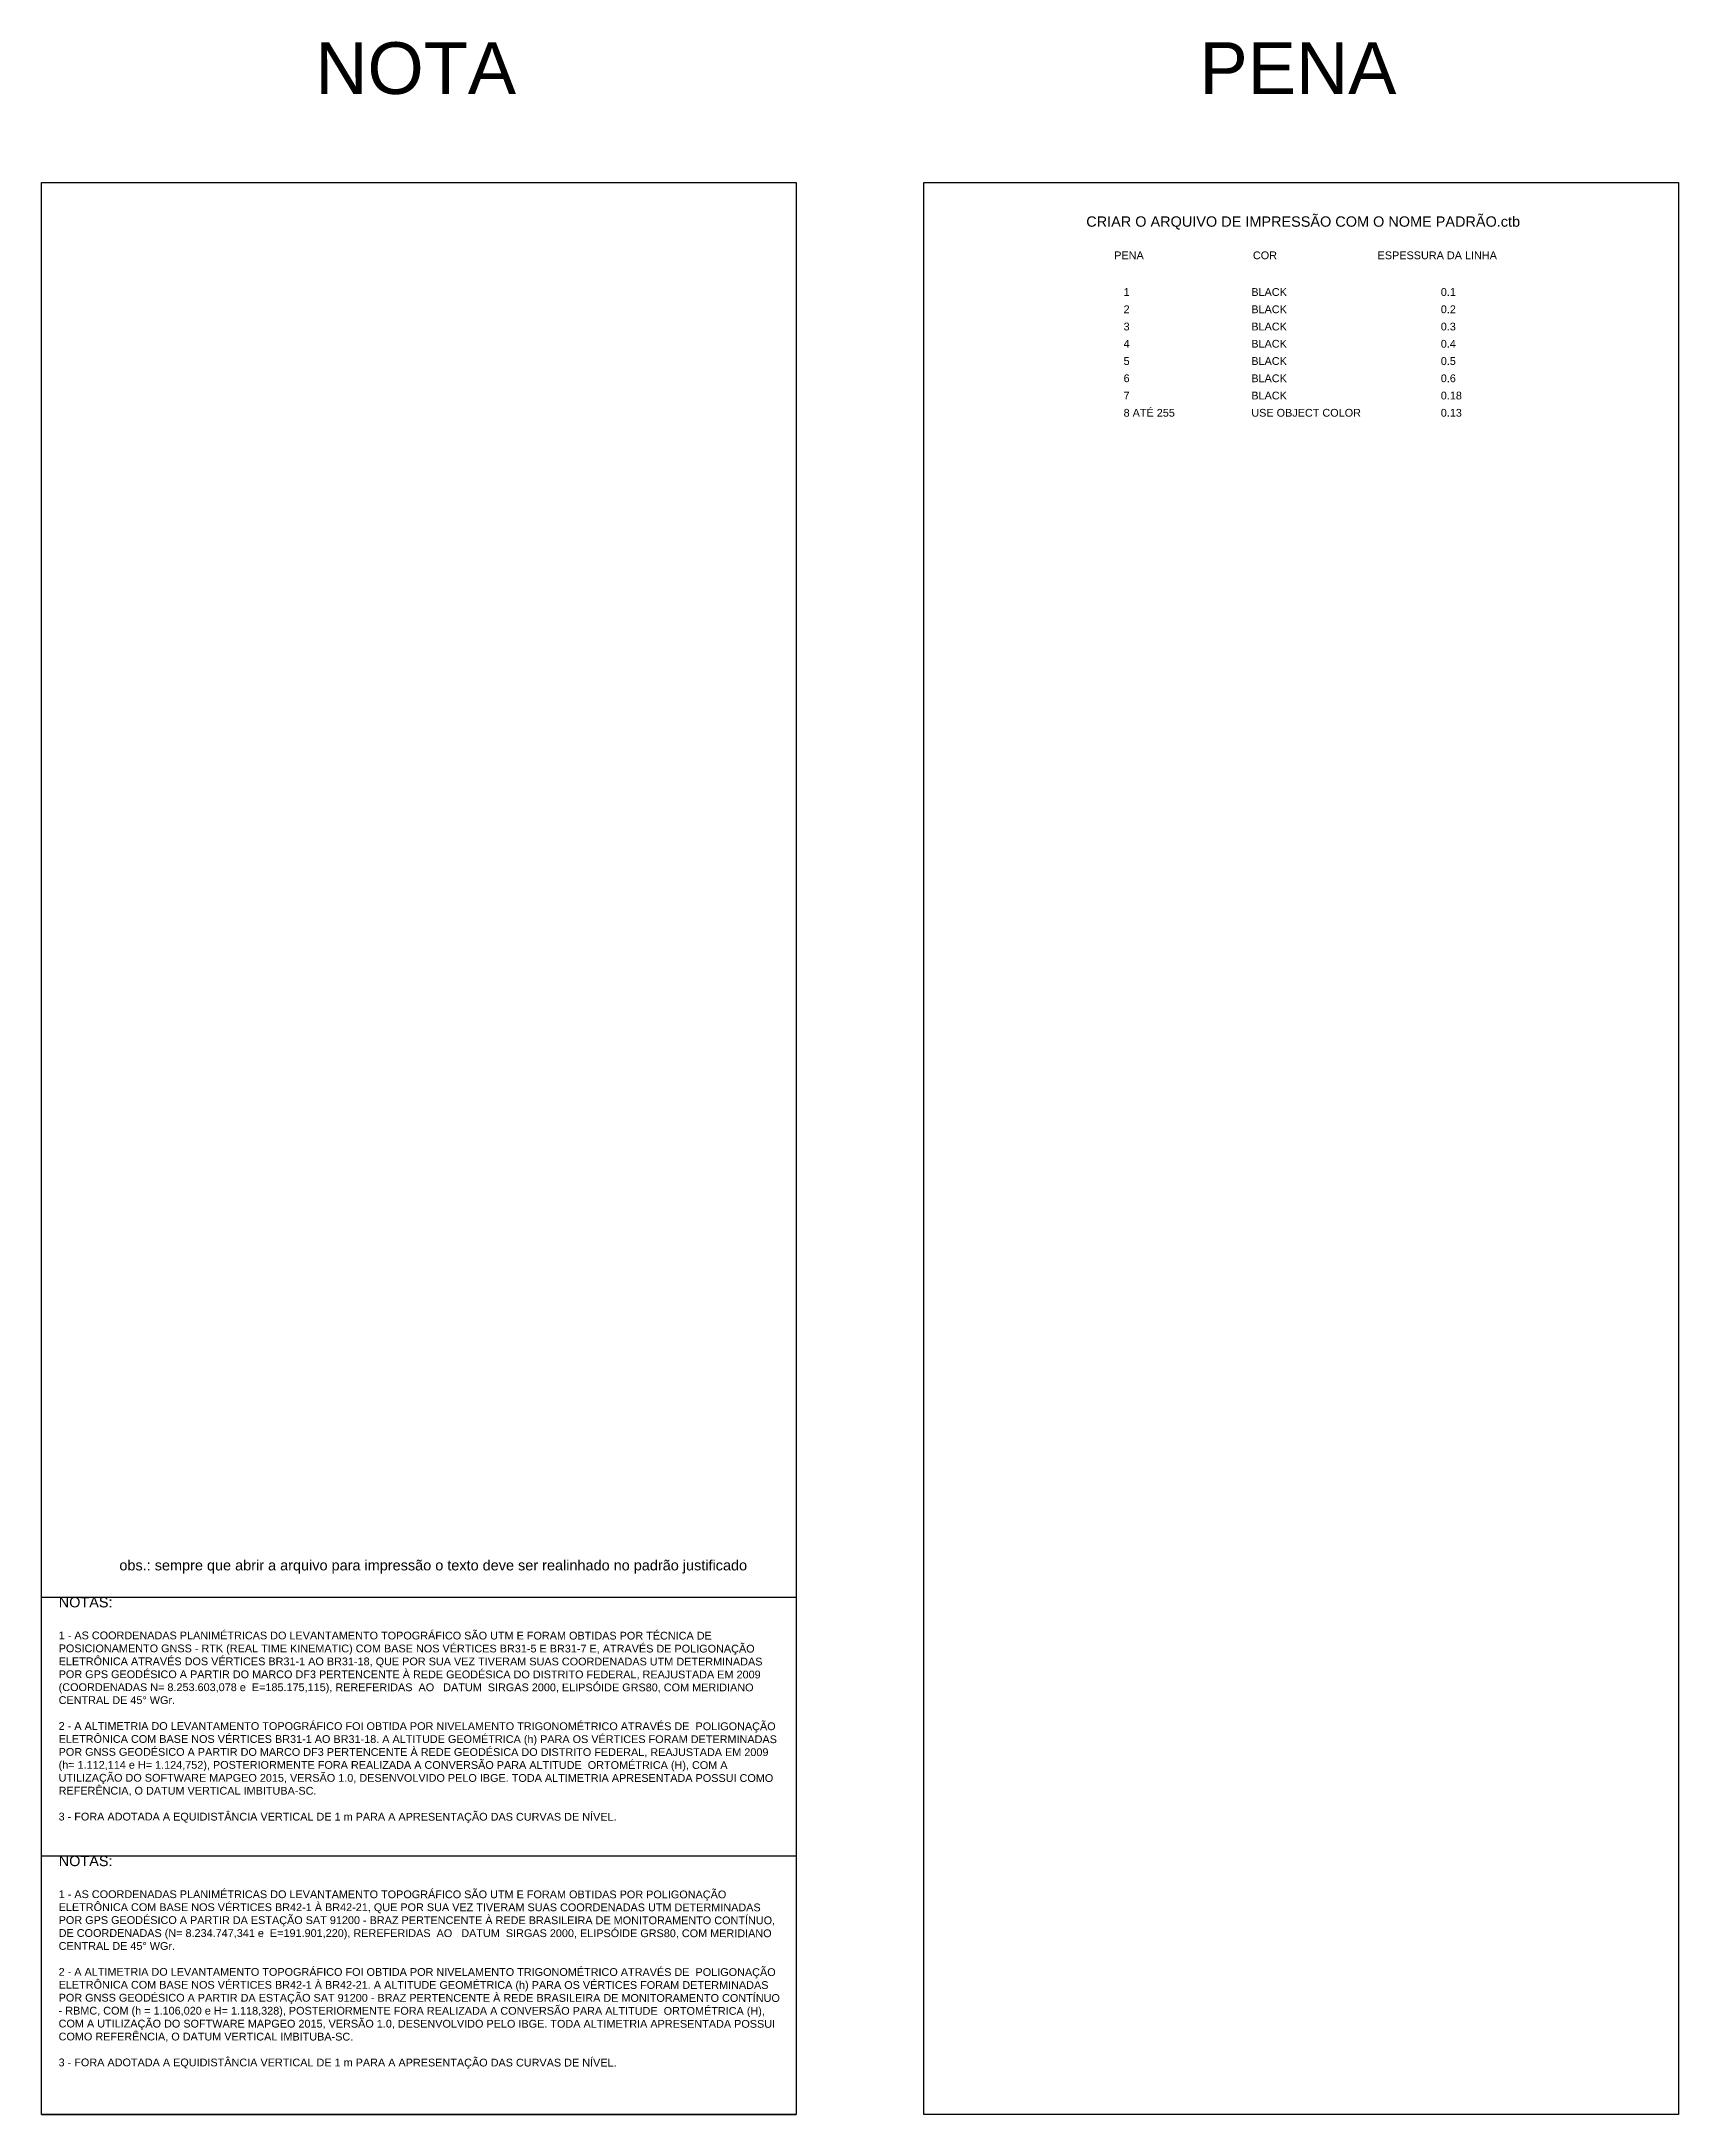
# Model space of a CAD drawing. Extents: x 190546 to 194941, y 8251022 to 8268833.
# Drawn here: x 190955.2 to 191334.8, y 8251191.7 to 8251672.4 of the extents above; entities that cross this region are included whole.
import ezdxf
from ezdxf.enums import TextEntityAlignment as Align

# ---------------------------------------------------------------- set-up
doc = ezdxf.new("R2010")
doc.units = 0
doc.header["$LTSCALE"] = 10
doc.header["$MEASUREMENT"] = 0
doc.layers.add('TOP-URB', color=250, linetype='CONTINUOUS')
doc.styles.add('ARIAL', font='arial.ttf', dxfattribs={"height": 1.1})

msp = doc.modelspace()

# ---------------------------------------------------------------- linework, layer by layer
at = {"layer": 'TOP-URB', "ltscale": 1.4}
for points in [[(190955.2, 8251639.68), (191130.2, 8251639.68), (191130.2, 8251191.68), (190955.2, 8251191.68)], [(191159.76, 8251639.68), (191334.76, 8251639.68), (191334.76, 8251191.68), (191159.76, 8251191.68)]]:
    msp.add_lwpolyline(points, close=True, dxfattribs=at)
for points in [[(190955.2, 8251311.68), (191130.2, 8251311.68)], [(190955.2, 8251251.68), (191130.2, 8251251.68)], [(190955.2, 8251191.68), (191130.2, 8251191.68)]]:
    msp.add_lwpolyline(points, dxfattribs=at)

# ---------------------------------------------------------------- texts
at = {"layer": 'TOP-URB', "color": 4, "style": 'ARIAL'}
for s, p in [('NOTA', (191041.96, 8251660.18)), ('PENA', (191246.52, 8251660.18))]:
    msp.add_text(s, height=12, dxfattribs=at).set_placement(p, align=Align.CENTER)
at = {"layer": 'TOP-URB', "style": 'ARIAL'}
for s, height, p in [('CRIAR O ARQUIVO DE IMPRESSÃO COM O NOME PADRÃO.ctb', 2.4, (191197.44, 8251629.4)), ('PENA', 1.8, (191203.93, 8251621.87)), ('COR', 1.8, (191236.08, 8251621.87)), ('ESPESSURA DA LINHA', 1.8, (191264.99, 8251621.87)), ('BLACK', 1.8, (191235.71, 8251613.36)), ('BLACK', 1.8, (191235.71, 8251609.36)), ('0.1', 1.8, (191279.64, 8251613.36)), ('0.2', 1.8, (191279.64, 8251609.36)), ('BLACK', 1.8, (191235.71, 8251605.36)), ('0.3', 1.8, (191279.64, 8251605.36)), ('BLACK', 1.8, (191235.71, 8251601.36)), ('0.4', 1.8, (191279.64, 8251601.36)), ('BLACK', 1.8, (191235.71, 8251597.36)), ('0.5', 1.8, (191279.64, 8251597.36)), ('BLACK', 1.8, (191235.71, 8251593.36)), ('0.6', 1.8, (191279.64, 8251593.36)), ('7', 1.8, (191206.1, 8251589.36)), ('USE OBJECT COLOR', 1.8, (191235.71, 8251585.36)), ('BLACK', 1.8, (191235.71, 8251589.36)), ('0.18', 1.8, (191279.64, 8251589.36)), ('0.13', 1.8, (191279.64, 8251585.36))]:
    msp.add_text(s, height=height, dxfattribs=at).set_placement(p)
at = {"layer": 'TOP-URB', "color": 2, "style": 'ARIAL'}
msp.add_text('2', height=1.8, dxfattribs=at).set_placement((191206.1, 8251609.36))
at = {"layer": 'TOP-URB', "color": 1, "style": 'ARIAL'}
for s, height, p in [('1', 1.8, (191206.1, 8251613.36)), ('obs.: sempre que abrir a arquivo para impressão o texto deve ser realinhado no padrão justificado', 2.4, (190973.27, 8251317.85))]:
    msp.add_text(s, height=height, dxfattribs=at).set_placement(p)
at = {"layer": 'TOP-URB', "color": 3, "style": 'ARIAL'}
msp.add_text('3', height=1.8, dxfattribs=at).set_placement((191206.1, 8251605.36))
at = {"layer": 'TOP-URB', "color": 4, "style": 'ARIAL'}
msp.add_text('4', height=1.8, dxfattribs=at).set_placement((191206.1, 8251601.36))
at = {"layer": 'TOP-URB', "color": 5, "style": 'ARIAL'}
msp.add_text('5', height=1.8, dxfattribs=at).set_placement((191206.1, 8251597.36))
at = {"layer": 'TOP-URB', "color": 6, "style": 'ARIAL'}
msp.add_text('6', height=1.8, dxfattribs=at).set_placement((191206.1, 8251593.36))
at = {"layer": 'TOP-URB', "color": 255, "style": 'ARIAL'}
msp.add_text('8 ATÉ 255', height=1.8, dxfattribs=at).set_placement((191206.1, 8251585.36))
at = {"layer": 'TOP-URB', "char_height": 1.8, "width": 167.0243, "attachment_point": 1, "rotation": 359.9751, "style": 'ARIAL'}
for s, insert in [('{\\H1.3333x;NOTAS:\\H0.99997x;\\P\\P\\H0.75002x;1 - AS COORDENADAS PLANIMÉTRICAS DO LEVANTAMENTO TOPOGRÁFICO SÃO UTM E FORAM OBTIDAS POR TÉCNICA DE POSICIONAMENTO GNSS - RTK (REAL TIME KINEMATIC) COM BASE NOS VÉRTICES BR31-5 E BR31-7 E, ATRAVÉS DE POLIGONAÇÃO ELETRÔNICA ATRAVÉS DOS VÉRTICES BR31-1 AO BR31-18, QUE POR SUA VEZ TIVERAM SUAS COORDENADAS UTM DETERMINADAS POR GPS GEODÉSICO }A PARTIR DO MARCO DF3 PERTENCENTE À REDE GEODÉSICA DO DISTRITO FEDERAL, REAJUSTADA EM 2009 (COORDENADAS N= 8.253.603,078 e  E=185.175,115), REREFERIDAS  AO   DATUM  SIRGAS 2000, ELIPSÓIDE GRS80, COM MERIDIANO CENTRAL DE 45° WGr. \\P\\P{\\H0.99997x;2 - A ALTIMETRIA DO LEVANTAMENTO TOPOGRÁFICO FOI OBTIDA POR NIVELAMENTO TRIGONOMÉTRICO ATRAVÉS DE  POLIGONAÇÃO  ELETRÔNICA COM BASE NOS VÉRTICES BR31-1 AO BR31-18. A ALTITUDE GEOMÉTRICA (h) PARA OS VÉRTICES FORAM DETERMINADAS POR GNSS GEODÉSICO A PARTIR DO MARCO DF3 PERTENCENTE À REDE GEODÉSICA DO DISTRITO FEDERAL, REAJUSTADA EM 2009 (h= 1.112,114 e H= 1.124,752),\\C1; \\C256;POSTERIORMENTE FORA REALIZADA A CONVERSÃO PARA ALTITUDE  ORTOMÉTRICA (H), COM A UTILIZAÇÃO DO SOFTWARE MAPGEO 2015, VERSÃO 1.0, DESENVOLVIDO PELO IBGE. TODA ALTIMETRIA APRESENTADA POSSUI COMO REFERÊNCIA, O DATUM VERTICAL IMBITUBA-SC.\\P\\P\\H0.99997x;3 - FORA ADOTADA A EQUIDISTÂNCIA VERTICAL DE 1 m PARA A APRESENTAÇÃO DAS CURVAS DE NÍVEL.}', (190959.2, 8251311.68)), ('{\\H1.3333x;NOTAS:\\P\\P\\H0.75x;1 - AS COORDENADAS PLANIMÉTRICAS DO LEVANTAMENTO TOPOGRÁFICO SÃO UTM E FORAM OBTIDAS POR POLIGONAÇÃO ELETRÔNICA COM BASE NOS VÉRTICES BR42-1 À BR42-21, QUE POR SUA VEZ TIVERAM SUAS COORDENADAS UTM DETERMINADAS POR GPS GEODÉSICO A PARTIR DA ESTAÇÃO SAT 91200 - BRAZ PERTENCENTE À REDE BRASILEIRA DE MONITORAMENTO CONTÍNUO, DE COORDENADAS (N= 8.234.747,341 e  E=191.901,220), REREFERIDAS  AO   DATUM  SIRGAS 2000, ELIPSÓIDE GRS80, COM MERIDIANO CENTRAL DE 45° WGr. \\P\\P2 - A ALTIMETRIA DO LEVANTAMENTO TOPOGRÁFICO FOI OBTIDA POR NIVELAMENTO TRIGONOMÉTRICO ATRAVÉS DE  POLIGONAÇÃO  ELETRÔNICA COM BASE NOS VÉRTICES BR42-1 À BR42-21. A ALTITUDE GEOMÉTRICA (h) PARA OS VÉRTICES FORAM DETERMINADAS POR GNSS GEODÉSICO A PARTIR DA ESTAÇÃO SAT 91200 - BRAZ PERTENCENTE À REDE BRASILEIRA DE MONITORAMENTO CONTÍNUO - RBMC, COM (h = 1.106,020 e H= 1.118,328),\\C1; \\C256;POSTERIORMENTE FORA REALIZADA A CONVERSÃO PARA ALTITUDE  ORTOMÉTRICA (H), COM A UTILIZAÇÃO DO SOFTWARE MAPGEO 2015, VERSÃO 1.0, DESENVOLVIDO PELO IBGE. TODA ALTIMETRIA APRESENTADA POSSUI COMO REFERÊNCIA, O DATUM VERTICAL IMBITUBA-SC.\\P\\P3 - FORA ADOTADA A EQUIDISTÂNCIA VERTICAL DE 1 m PARA A APRESENTAÇÃO DAS CURVAS DE NÍVEL.}', (190959.2, 8251251.68))]:
    msp.add_mtext(s, dxfattribs=dict(at, insert=insert))

doc.saveas('drawing.dxf')
